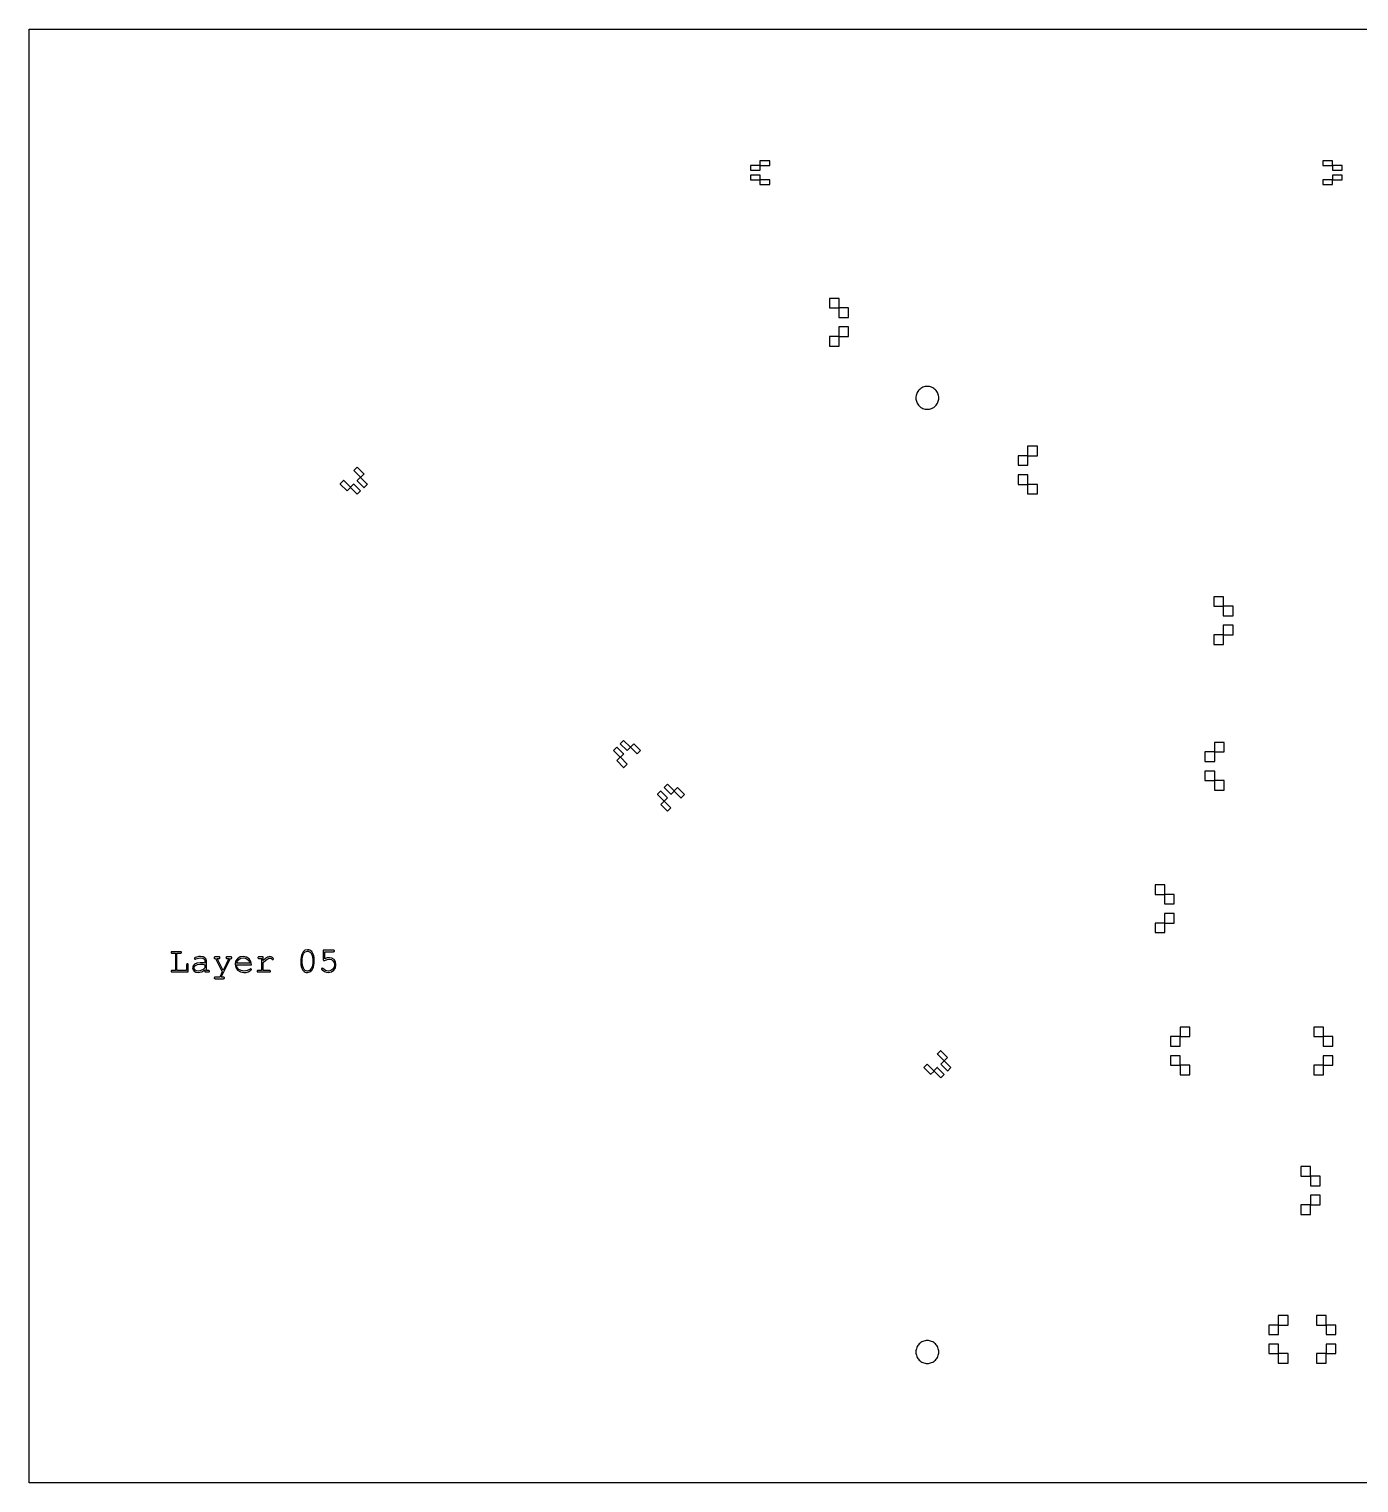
# Model space of a CAD drawing. Header units: millimetres. Extents: x -263 to 290, y -61 to 244.
# Drawn here: x -263.1 to 15.7, y -61 to 243.7 of the extents above; entities that cross this region are included whole.
import ezdxf

# ---------------------------------------------------------------- set-up
doc = ezdxf.new("R2010")
doc.units = ezdxf.units.MM
doc.layers.add('004_rigid', color=7, linetype='Continuous')

msp = doc.modelspace()

# ---------------------------------------------------------------- linework, layer by layer
at = {"layer": '004_rigid'}
for points in [[(-263.13, -61.05), (-263.13, 243.7), (289.77, 243.7), (289.77, -61.05)], [(-109.9, 215.11), (-111.88, 215.11), (-111.89, 215.11), (-111.89, 215.11), (-111.9, 215.11), (-111.9, 215.1), (-111.9, 214.11), (-111.9, 214.11), (-111.9, 214.11), (-111.9, 214.11), (-111.9, 214.11), (-111.9, 214.11), (-111.89, 214.11), (-111.89, 214.11), (-111.89, 214.11), (-111.89, 214.11), (-111.89, 214.11), (-111.89, 214.11), (-111.89, 214.11), (-111.89, 214.11), (-111.88, 214.11), (-111.88, 214.11), (-111.88, 214.11), (-109.86, 214.11), (-109.86, 215.1), (-107.88, 215.1), (-107.87, 215.1), (-107.86, 215.1), (-107.86, 215.1), (-107.86, 215.1), (-107.86, 216.1), (-107.86, 216.11), (-107.86, 216.11), (-107.87, 216.11), (-107.88, 216.11), (-109.88, 216.11), (-109.89, 216.11), (-109.89, 216.11), (-109.9, 216.11), (-109.9, 216.1)], [(12.14, 214.11), (12.14, 215.1), (12.14, 215.11), (12.14, 215.11), (12.13, 215.11), (12.12, 215.11), (10.14, 215.11), (10.14, 216.1), (10.14, 216.11), (10.14, 216.11), (10.13, 216.11), (10.12, 216.11), (8.12, 216.11), (8.11, 216.11), (8.11, 216.11), (8.1, 216.11), (8.1, 216.1), (8.1, 215.1), (8.1, 215.1), (8.11, 215.1), (8.11, 215.1), (8.12, 215.1), (10.1, 215.1), (10.1, 214.11), (12.12, 214.11), (12.12, 214.11), (12.13, 214.11), (12.13, 214.11), (12.13, 214.11), (12.13, 214.11), (12.14, 214.11), (12.14, 214.11), (12.14, 214.11), (12.14, 214.11), (12.14, 214.11), (12.14, 214.11), (12.14, 214.11), (12.14, 214.11), (12.14, 214.11)], [(-111.9, 213.1), (-111.9, 212.1), (-111.9, 212.1), (-111.89, 212.1), (-111.89, 212.1), (-111.88, 212.1), (-109.9, 212.1), (-109.9, 211.1), (-109.9, 211.1), (-109.89, 211.1), (-109.89, 211.1), (-109.88, 211.1), (-107.88, 211.1), (-107.87, 211.1), (-107.86, 211.1), (-107.86, 211.1), (-107.86, 211.1), (-107.86, 212.1), (-107.86, 212.11), (-107.86, 212.11), (-107.87, 212.11), (-107.88, 212.11), (-109.86, 212.11), (-109.86, 213.1), (-111.88, 213.1), (-111.88, 213.1), (-111.89, 213.1), (-111.89, 213.1), (-111.89, 213.1), (-111.89, 213.1), (-111.89, 213.1), (-111.89, 213.1), (-111.89, 213.1), (-111.89, 213.1), (-111.9, 213.1), (-111.9, 213.1), (-111.9, 213.1), (-111.9, 213.1), (-111.9, 213.1)], [(10.14, 212.1), (12.12, 212.1), (12.13, 212.1), (12.14, 212.1), (12.14, 212.1), (12.14, 212.1), (12.14, 213.1), (12.14, 213.1), (12.14, 213.1), (12.14, 213.1), (12.14, 213.1), (12.14, 213.1), (12.14, 213.1), (12.14, 213.1), (12.14, 213.1), (12.14, 213.1), (12.13, 213.1), (12.13, 213.1), (12.13, 213.1), (12.13, 213.1), (12.12, 213.1), (12.12, 213.1), (12.12, 213.1), (10.1, 213.1), (10.1, 212.11), (8.12, 212.11), (8.11, 212.11), (8.11, 212.11), (8.1, 212.11), (8.1, 212.1), (8.1, 211.1), (8.1, 211.1), (8.11, 211.1), (8.11, 211.1), (8.12, 211.1), (10.12, 211.1), (10.13, 211.1), (10.14, 211.1), (10.14, 211.1), (10.14, 211.1)], [(-91.31, 183.26), (-91.31, 185.26), (-91.31, 185.26), (-91.31, 185.26), (-91.32, 185.26), (-91.33, 185.26), (-93.31, 185.26), (-93.31, 187.26), (-93.31, 187.26), (-93.31, 187.26), (-93.32, 187.26), (-93.33, 187.26), (-95.33, 187.26), (-95.34, 187.26), (-95.34, 187.26), (-95.35, 187.26), (-95.35, 187.26), (-95.35, 185.26), (-95.35, 185.26), (-95.34, 185.26), (-95.34, 185.26), (-95.33, 185.26), (-93.35, 185.26), (-93.35, 183.26), (-91.33, 183.26), (-91.33, 183.26), (-91.33, 183.26), (-91.32, 183.26), (-91.32, 183.26), (-91.32, 183.26), (-91.32, 183.26), (-91.31, 183.26), (-91.31, 183.26), (-91.31, 183.26), (-91.31, 183.26), (-91.31, 183.26), (-91.31, 183.26), (-91.31, 183.26), (-91.31, 183.26)], [(-93.31, 179.26), (-91.33, 179.26), (-91.32, 179.26), (-91.31, 179.26), (-91.31, 179.26), (-91.31, 179.26), (-91.31, 181.26), (-91.31, 181.26), (-91.31, 181.26), (-91.31, 181.26), (-91.31, 181.26), (-91.31, 181.26), (-91.31, 181.26), (-91.31, 181.26), (-91.31, 181.26), (-91.31, 181.26), (-91.32, 181.26), (-91.32, 181.26), (-91.32, 181.26), (-91.32, 181.26), (-91.33, 181.26), (-91.33, 181.26), (-91.33, 181.26), (-93.35, 181.26), (-93.35, 179.26), (-95.33, 179.26), (-95.34, 179.26), (-95.34, 179.26), (-95.35, 179.26), (-95.35, 179.26), (-95.35, 177.26), (-95.35, 177.26), (-95.34, 177.26), (-95.34, 177.26), (-95.33, 177.26), (-93.33, 177.26), (-93.32, 177.26), (-93.31, 177.26), (-93.31, 177.26), (-93.31, 177.26)], [(-72.43, 166.4), (-72.44, 166.63), (-72.47, 166.87), (-72.53, 167.09), (-72.61, 167.32), (-72.71, 167.53), (-72.83, 167.73), (-72.97, 167.92), (-73.13, 168.09), (-73.3, 168.25), (-73.49, 168.39), (-73.69, 168.51), (-73.91, 168.61), (-74.13, 168.69), (-74.36, 168.75), (-74.59, 168.79), (-74.83, 168.8), (-75.06, 168.79), (-75.29, 168.75), (-75.52, 168.69), (-75.74, 168.61), (-75.96, 168.51), (-76.16, 168.39), (-76.35, 168.25), (-76.52, 168.09), (-76.68, 167.92), (-76.82, 167.73), (-76.94, 167.53), (-77.04, 167.32), (-77.12, 167.09), (-77.18, 166.87), (-77.21, 166.63), (-77.23, 166.4), (-77.21, 166.16), (-77.18, 165.93), (-77.12, 165.7), (-77.04, 165.48), (-76.94, 165.27), (-76.82, 165.06), (-76.68, 164.87), (-76.52, 164.7), (-76.35, 164.54), (-76.16, 164.4), (-75.96, 164.28), (-75.74, 164.18), (-75.52, 164.1), (-75.29, 164.04), (-75.06, 164.01), (-74.83, 164), (-74.59, 164.01), (-74.36, 164.04), (-74.13, 164.1), (-73.91, 164.18), (-73.69, 164.28), (-73.49, 164.4), (-73.3, 164.54), (-73.13, 164.7), (-72.97, 164.87), (-72.83, 165.06), (-72.71, 165.27), (-72.61, 165.48), (-72.53, 165.7), (-72.47, 165.93), (-72.44, 166.16)], [(-53.79, 154.27), (-55.77, 154.27), (-55.78, 154.27), (-55.79, 154.27), (-55.79, 154.27), (-55.79, 154.27), (-55.79, 152.27), (-55.79, 152.27), (-55.79, 152.27), (-55.79, 152.27), (-55.79, 152.27), (-55.79, 152.27), (-55.79, 152.27), (-55.79, 152.27), (-55.79, 152.27), (-55.79, 152.27), (-55.78, 152.27), (-55.78, 152.27), (-55.78, 152.27), (-55.78, 152.27), (-55.77, 152.27), (-55.77, 152.27), (-55.77, 152.27), (-53.75, 152.27), (-53.75, 154.26), (-51.77, 154.26), (-51.76, 154.26), (-51.76, 154.26), (-51.75, 154.26), (-51.75, 154.27), (-51.75, 156.27), (-51.75, 156.27), (-51.76, 156.27), (-51.76, 156.27), (-51.77, 156.27), (-53.77, 156.27), (-53.78, 156.27), (-53.79, 156.27), (-53.79, 156.27), (-53.79, 156.27)], [(-192.91, 147.62), (-192.21, 148.33), (-192.21, 148.33), (-192.21, 148.33), (-192.21, 148.33), (-192.22, 148.34), (-193.62, 149.74), (-192.91, 150.45), (-192.91, 150.45), (-192.92, 150.45), (-192.92, 150.46), (-192.93, 150.46), (-194.34, 151.88), (-194.35, 151.88), (-194.35, 151.89), (-194.35, 151.89), (-194.35, 151.89), (-195.06, 151.18), (-195.06, 151.18), (-195.06, 151.18), (-195.05, 151.17), (-195.05, 151.17), (-193.65, 149.77), (-194.35, 149.06), (-194.35, 149.06), (-194.33, 149.03), (-192.92, 147.63), (-192.92, 147.63), (-192.92, 147.63), (-192.92, 147.63), (-192.92, 147.63), (-192.92, 147.63), (-192.92, 147.62), (-192.92, 147.62), (-192.92, 147.62), (-192.92, 147.62), (-192.91, 147.62), (-192.91, 147.62), (-192.91, 147.62), (-192.91, 147.62), (-192.91, 147.62)], [(-55.79, 150.26), (-55.79, 148.27), (-55.79, 148.26), (-55.79, 148.26), (-55.78, 148.26), (-55.77, 148.26), (-53.79, 148.26), (-53.79, 146.27), (-53.79, 146.26), (-53.79, 146.26), (-53.78, 146.26), (-53.77, 146.26), (-51.77, 146.26), (-51.76, 146.26), (-51.76, 146.26), (-51.75, 146.26), (-51.75, 146.27), (-51.75, 148.27), (-51.75, 148.27), (-51.76, 148.27), (-51.76, 148.27), (-51.77, 148.27), (-53.75, 148.27), (-53.75, 150.26), (-55.77, 150.26), (-55.77, 150.26), (-55.77, 150.26), (-55.78, 150.26), (-55.78, 150.26), (-55.78, 150.26), (-55.78, 150.26), (-55.79, 150.26), (-55.79, 150.26), (-55.79, 150.26), (-55.79, 150.26), (-55.79, 150.26), (-55.79, 150.26), (-55.79, 150.26), (-55.79, 150.26)], [(-195.74, 147.62), (-194.34, 146.22), (-194.34, 146.21), (-194.33, 146.21), (-194.33, 146.21), (-194.33, 146.2), (-193.62, 146.91), (-193.62, 146.91), (-193.62, 146.91), (-193.62, 146.91), (-193.62, 146.91), (-193.62, 146.91), (-193.62, 146.91), (-193.62, 146.91), (-193.62, 146.91), (-193.62, 146.91), (-193.63, 146.92), (-193.63, 146.92), (-193.63, 146.92), (-193.63, 146.92), (-193.63, 146.92), (-195.03, 148.32), (-195.06, 148.35), (-195.77, 147.65), (-197.17, 149.05), (-197.17, 149.05), (-197.18, 149.06), (-197.18, 149.06), (-197.18, 149.06), (-197.89, 148.35), (-197.89, 148.35), (-197.89, 148.35), (-197.88, 148.34), (-197.88, 148.34), (-196.46, 146.92), (-196.46, 146.92), (-196.45, 146.91), (-196.45, 146.91), (-196.45, 146.91)], [(-10.73, 120.72), (-10.73, 122.72), (-10.73, 122.72), (-10.73, 122.72), (-10.74, 122.72), (-10.75, 122.72), (-12.73, 122.72), (-12.73, 124.72), (-12.73, 124.72), (-12.73, 124.72), (-12.74, 124.72), (-12.75, 124.72), (-14.75, 124.72), (-14.75, 124.72), (-14.76, 124.72), (-14.76, 124.72), (-14.77, 124.72), (-14.77, 122.72), (-14.76, 122.72), (-14.76, 122.72), (-14.75, 122.72), (-14.75, 122.72), (-12.77, 122.72), (-12.77, 120.72), (-10.75, 120.72), (-10.75, 120.72), (-10.75, 120.72), (-10.74, 120.72), (-10.74, 120.72), (-10.74, 120.72), (-10.74, 120.72), (-10.73, 120.72), (-10.73, 120.72), (-10.73, 120.72), (-10.73, 120.72), (-10.73, 120.72), (-10.73, 120.72), (-10.73, 120.72), (-10.73, 120.72), (-10.73, 120.72)], [(-12.73, 116.72), (-10.75, 116.72), (-10.74, 116.72), (-10.73, 116.72), (-10.73, 116.72), (-10.73, 116.72), (-10.73, 118.72), (-10.73, 118.72), (-10.73, 118.72), (-10.73, 118.72), (-10.73, 118.72), (-10.73, 118.72), (-10.73, 118.72), (-10.73, 118.72), (-10.73, 118.72), (-10.73, 118.72), (-10.74, 118.72), (-10.74, 118.72), (-10.74, 118.72), (-10.74, 118.72), (-10.75, 118.72), (-10.75, 118.72), (-10.75, 118.72), (-12.77, 118.72), (-12.77, 116.72), (-14.75, 116.72), (-14.75, 116.72), (-14.76, 116.72), (-14.76, 116.72), (-14.77, 116.72), (-14.77, 114.72), (-14.76, 114.72), (-14.76, 114.72), (-14.75, 114.72), (-14.75, 114.72), (-12.75, 114.72), (-12.74, 114.72), (-12.73, 114.72), (-12.73, 114.72), (-12.73, 114.72)], [(-137.08, 93.2), (-138.48, 94.6), (-138.48, 94.61), (-138.49, 94.61), (-138.49, 94.61), (-138.49, 94.61), (-139.2, 93.91), (-139.2, 93.91), (-139.2, 93.91), (-139.2, 93.91), (-139.2, 93.91), (-139.2, 93.91), (-139.2, 93.9), (-139.2, 93.9), (-139.2, 93.9), (-139.2, 93.9), (-139.19, 93.9), (-139.19, 93.9), (-139.19, 93.9), (-139.18, 93.89), (-139.18, 93.89), (-139.18, 93.89), (-139.18, 93.89), (-137.78, 92.49), (-137.76, 92.47), (-137.05, 93.17), (-135.65, 91.77), (-135.65, 91.77), (-135.64, 91.76), (-135.64, 91.76), (-135.64, 91.76), (-134.93, 92.46), (-134.93, 92.47), (-134.93, 92.47), (-134.94, 92.47), (-134.94, 92.48), (-136.36, 93.89), (-136.36, 93.9), (-136.37, 93.9), (-136.37, 93.91), (-136.37, 93.91)], [(-139.91, 93.2), (-140.61, 92.49), (-140.61, 92.49), (-140.61, 92.49), (-140.61, 92.48), (-140.6, 92.48), (-139.2, 91.08), (-139.91, 90.37), (-139.91, 90.37), (-139.9, 90.37), (-139.9, 90.36), (-139.89, 90.36), (-138.48, 88.94), (-138.47, 88.94), (-138.47, 88.93), (-138.47, 88.93), (-138.46, 88.93), (-137.76, 89.64), (-137.76, 89.64), (-137.76, 89.64), (-137.77, 89.65), (-137.77, 89.65), (-139.17, 91.05), (-138.47, 91.76), (-138.47, 91.76), (-138.48, 91.77), (-139.89, 93.18), (-139.89, 93.18), (-139.89, 93.18), (-139.9, 93.19), (-139.9, 93.19), (-139.9, 93.19), (-139.9, 93.19), (-139.9, 93.19), (-139.9, 93.19), (-139.9, 93.19), (-139.91, 93.2), (-139.91, 93.2), (-139.91, 93.2), (-139.91, 93.2), (-139.91, 93.2)], [(-14.62, 92.18), (-16.6, 92.18), (-16.6, 92.18), (-16.61, 92.18), (-16.62, 92.18), (-16.62, 92.18), (-16.62, 90.18), (-16.62, 90.18), (-16.62, 90.18), (-16.62, 90.18), (-16.62, 90.18), (-16.62, 90.18), (-16.61, 90.19), (-16.61, 90.19), (-16.61, 90.19), (-16.61, 90.19), (-16.6, 90.19), (-16.6, 90.19), (-16.6, 90.19), (-16.6, 90.19), (-16.6, 90.19), (-16.6, 90.19), (-16.6, 90.19), (-14.58, 90.19), (-14.58, 92.18), (-12.6, 92.18), (-12.59, 92.18), (-12.58, 92.18), (-12.58, 92.18), (-12.58, 92.18), (-12.58, 94.18), (-12.58, 94.18), (-12.58, 94.18), (-12.59, 94.18), (-12.6, 94.18), (-14.6, 94.18), (-14.6, 94.18), (-14.61, 94.18), (-14.62, 94.18), (-14.62, 94.18)], [(-127.89, 84.01), (-129.29, 85.41), (-129.29, 85.41), (-129.3, 85.42), (-129.3, 85.42), (-129.3, 85.42), (-130.01, 84.71), (-130.01, 84.71), (-130.01, 84.71), (-130.01, 84.71), (-130.01, 84.71), (-130.01, 84.71), (-130, 84.71), (-130, 84.71), (-130, 84.71), (-130, 84.71), (-130, 84.71), (-130, 84.71), (-130, 84.71), (-129.99, 84.7), (-129.99, 84.7), (-129.99, 84.7), (-128.59, 83.3), (-128.58, 83.29), (-128.56, 83.27), (-128.56, 83.27), (-127.86, 83.98), (-126.46, 82.58), (-126.45, 82.57), (-126.45, 82.57), (-126.45, 82.57), (-126.44, 82.56), (-125.74, 83.27), (-125.74, 83.27), (-125.74, 83.28), (-125.75, 83.28), (-125.75, 83.29), (-127.16, 84.7), (-127.17, 84.71), (-127.17, 84.71), (-127.18, 84.71), (-127.18, 84.71)], [(-16.62, 88.18), (-16.62, 86.18), (-16.62, 86.18), (-16.61, 86.18), (-16.6, 86.18), (-16.6, 86.18), (-14.62, 86.18), (-14.62, 84.18), (-14.62, 84.18), (-14.61, 84.18), (-14.6, 84.18), (-14.6, 84.18), (-12.6, 84.18), (-12.59, 84.18), (-12.58, 84.18), (-12.58, 84.18), (-12.58, 84.18), (-12.58, 86.18), (-12.58, 86.18), (-12.58, 86.18), (-12.59, 86.18), (-12.6, 86.18), (-14.58, 86.18), (-14.58, 88.18), (-16.6, 88.18), (-16.6, 88.18), (-16.6, 88.18), (-16.6, 88.18), (-16.6, 88.18), (-16.6, 88.18), (-16.6, 88.18), (-16.61, 88.18), (-16.61, 88.18), (-16.61, 88.18), (-16.61, 88.18), (-16.62, 88.18), (-16.62, 88.18), (-16.62, 88.18), (-16.62, 88.18), (-16.62, 88.18)], [(-130.72, 84.01), (-131.42, 83.3), (-131.42, 83.3), (-131.42, 83.3), (-131.41, 83.29), (-131.41, 83.29), (-130.01, 81.89), (-130.72, 81.18), (-130.71, 81.18), (-130.71, 81.17), (-130.71, 81.17), (-130.7, 81.16), (-129.29, 79.75), (-129.28, 79.74), (-129.28, 79.74), (-129.27, 79.74), (-129.27, 79.74), (-128.57, 80.44), (-128.57, 80.44), (-128.57, 80.45), (-128.57, 80.45), (-128.58, 80.46), (-129.98, 81.86), (-129.27, 82.56), (-129.29, 82.58), (-129.3, 82.59), (-130.7, 83.99), (-130.7, 83.99), (-130.71, 84), (-130.71, 84), (-130.71, 84), (-130.71, 84), (-130.71, 84), (-130.71, 84), (-130.71, 84), (-130.72, 84.01), (-130.72, 84.01), (-130.72, 84.01), (-130.72, 84.01), (-130.72, 84.01)], [(-23.04, 60.31), (-23.04, 62.31), (-23.04, 62.31), (-23.05, 62.31), (-23.05, 62.32), (-23.06, 62.32), (-25.04, 62.32), (-25.04, 64.31), (-25.04, 64.31), (-25.05, 64.31), (-25.05, 64.32), (-25.06, 64.32), (-27.06, 64.32), (-27.07, 64.32), (-27.07, 64.31), (-27.08, 64.31), (-27.08, 64.31), (-27.08, 62.31), (-27.08, 62.31), (-27.07, 62.31), (-27.07, 62.31), (-27.06, 62.31), (-25.08, 62.31), (-25.08, 60.32), (-23.06, 60.32), (-23.06, 60.32), (-23.06, 60.32), (-23.05, 60.32), (-23.05, 60.32), (-23.05, 60.32), (-23.05, 60.32), (-23.05, 60.32), (-23.05, 60.32), (-23.05, 60.32), (-23.05, 60.32), (-23.04, 60.31), (-23.04, 60.31), (-23.04, 60.31), (-23.04, 60.31), (-23.04, 60.31)], [(-25.04, 56.31), (-23.06, 56.31), (-23.05, 56.31), (-23.05, 56.31), (-23.04, 56.31), (-23.04, 56.31), (-23.04, 58.31), (-23.04, 58.31), (-23.04, 58.31), (-23.04, 58.31), (-23.04, 58.31), (-23.04, 58.31), (-23.05, 58.31), (-23.05, 58.31), (-23.05, 58.31), (-23.05, 58.31), (-23.05, 58.31), (-23.05, 58.31), (-23.05, 58.31), (-23.05, 58.31), (-23.06, 58.31), (-23.06, 58.31), (-23.06, 58.31), (-25.08, 58.31), (-25.08, 56.32), (-27.06, 56.32), (-27.07, 56.32), (-27.07, 56.31), (-27.08, 56.31), (-27.08, 56.31), (-27.08, 54.31), (-27.08, 54.31), (-27.07, 54.31), (-27.07, 54.31), (-27.06, 54.31), (-25.06, 54.31), (-25.05, 54.31), (-25.05, 54.31), (-25.04, 54.31), (-25.04, 54.31)], [(-232.13, 46.36), (-232.13, 50.01), (-231.4, 50.01), (-231.3, 50.02), (-231.24, 50.05), (-231.21, 50.1), (-231.19, 50.16), (-231.21, 50.22), (-231.24, 50.27), (-231.3, 50.3), (-231.4, 50.31), (-233.16, 50.31), (-233.26, 50.3), (-233.32, 50.27), (-233.35, 50.22), (-233.37, 50.16), (-233.35, 50.1), (-233.32, 50.05), (-233.26, 50.02), (-233.16, 50.01), (-232.43, 50.01), (-232.43, 46.36), (-233.16, 46.36), (-233.26, 46.35), (-233.32, 46.32), (-233.35, 46.27), (-233.37, 46.21), (-233.35, 46.15), (-233.32, 46.1), (-233.26, 46.07), (-233.16, 46.06), (-229.79, 46.06), (-229.79, 47.58), (-229.8, 47.67), (-229.83, 47.73), (-229.88, 47.77), (-229.94, 47.78), (-230, 47.77), (-230.05, 47.73), (-230.08, 47.67), (-230.1, 47.58), (-230.1, 46.36)], [(-226.25, 46.06), (-225.53, 46.06), (-225.43, 46.07), (-225.37, 46.1), (-225.33, 46.15), (-225.32, 46.21), (-225.33, 46.27), (-225.37, 46.32), (-225.43, 46.35), (-225.53, 46.36), (-225.94, 46.36), (-225.94, 48.38), (-226.02, 48.73), (-226.26, 49.03), (-226.65, 49.24), (-227.16, 49.32), (-227.52, 49.28), (-228.02, 49.16), (-228.3, 49.08), (-228.43, 49.01), (-228.46, 48.97), (-228.47, 48.91), (-228.46, 48.85), (-228.43, 48.81), (-228.38, 48.77), (-228.33, 48.76), (-228.27, 48.77), (-228.18, 48.8), (-227.61, 48.95), (-227.18, 49.01), (-226.77, 48.96), (-226.48, 48.82), (-226.3, 48.62), (-226.25, 48.38), (-226.25, 47.89), (-226.52, 47.94), (-226.78, 47.97), (-227.02, 48), (-227.24, 48), (-227.93, 47.92), (-228.43, 47.67), (-228.73, 47.31), (-228.84, 46.9), (-228.76, 46.52), (-228.53, 46.21), (-228.16, 46.01), (-227.67, 45.94), (-226.93, 46.08), (-226.25, 46.5)], [(-222.63, 46.06), (-223.17, 44.96), (-224.13, 44.96), (-224.22, 44.95), (-224.29, 44.92), (-224.32, 44.87), (-224.33, 44.8), (-224.32, 44.74), (-224.29, 44.69), (-224.22, 44.66), (-224.13, 44.65), (-222.37, 44.65), (-222.27, 44.66), (-222.21, 44.7), (-222.18, 44.74), (-222.16, 44.8), (-222.18, 44.87), (-222.21, 44.92), (-222.27, 44.95), (-222.37, 44.96), (-222.84, 44.96), (-220.91, 48.9), (-220.77, 48.9), (-220.71, 48.91), (-220.67, 48.93), (-220.64, 48.96), (-220.62, 49), (-220.61, 49.05), (-220.62, 49.11), (-220.66, 49.16), (-220.72, 49.2), (-220.82, 49.21), (-221.65, 49.21), (-221.75, 49.2), (-221.81, 49.16), (-221.84, 49.11), (-221.86, 49.05), (-221.84, 48.99), (-221.81, 48.94), (-221.75, 48.91), (-221.65, 48.9), (-221.24, 48.9), (-222.47, 46.39), (-223.72, 48.9), (-223.31, 48.9), (-223.21, 48.91), (-223.15, 48.94), (-223.11, 48.99), (-223.1, 49.05), (-223.11, 49.11), (-223.15, 49.16), (-223.21, 49.2), (-223.31, 49.21), (-224.14, 49.21), (-224.21, 49.2), (-224.26, 49.19), (-224.3, 49.17), (-224.32, 49.14), (-224.34, 49.09), (-224.35, 49.05), (-224.34, 48.99), (-224.3, 48.94), (-224.24, 48.91), (-224.14, 48.9), (-224.05, 48.9)], [(-216.53, 47.56), (-216.64, 48.26), (-217.01, 48.83), (-217.56, 49.19), (-218.24, 49.32), (-218.91, 49.2), (-219.46, 48.84), (-219.83, 48.31), (-219.95, 47.7), (-219.82, 47.02), (-219.43, 46.45), (-218.84, 46.06), (-218.12, 45.94), (-217.65, 45.98), (-217.2, 46.09), (-216.82, 46.26), (-216.58, 46.43), (-216.54, 46.49), (-216.52, 46.55), (-216.53, 46.61), (-216.57, 46.66), (-216.61, 46.7), (-216.67, 46.71), (-216.72, 46.69), (-216.79, 46.65), (-217.06, 46.48), (-217.4, 46.35), (-217.77, 46.27), (-218.12, 46.24), (-218.68, 46.33), (-219.15, 46.6), (-219.48, 47.02), (-219.64, 47.56)], [(-216.84, 47.87), (-219.64, 47.87), (-219.47, 48.33), (-219.16, 48.69), (-218.74, 48.93), (-218.24, 49.01), (-217.74, 48.93), (-217.32, 48.69), (-217, 48.33)], [(-214.08, 49.21), (-214.95, 49.21), (-215.04, 49.2), (-215.1, 49.16), (-215.14, 49.11), (-215.15, 49.05), (-215.14, 48.99), (-215.1, 48.94), (-215.04, 48.91), (-214.95, 48.9), (-214.38, 48.9), (-214.38, 46.35), (-215.12, 46.35), (-215.22, 46.34), (-215.28, 46.31), (-215.31, 46.26), (-215.32, 46.2), (-215.31, 46.15), (-215.28, 46.1), (-215.21, 46.07), (-215.12, 46.06), (-212.72, 46.06), (-212.63, 46.07), (-212.56, 46.1), (-212.53, 46.15), (-212.52, 46.21), (-212.53, 46.27), (-212.56, 46.32), (-212.63, 46.35), (-212.72, 46.36), (-214.08, 46.36), (-214.08, 48.03), (-213.49, 48.54), (-213.1, 48.82), (-212.84, 48.94), (-212.62, 48.98), (-212.53, 48.96), (-212.43, 48.93), (-212.33, 48.86), (-212.21, 48.75), (-212.15, 48.7), (-212.12, 48.67), (-212.09, 48.66), (-212.05, 48.66), (-211.99, 48.67), (-211.94, 48.71), (-211.91, 48.76), (-211.89, 48.82), (-211.95, 48.94), (-212.13, 49.1), (-212.37, 49.24), (-212.64, 49.28), (-212.9, 49.24), (-213.18, 49.13), (-213.56, 48.88), (-214.08, 48.43)], [(-203.37, 47.96), (-203.37, 48.71), (-203.39, 49.11), (-203.45, 49.45), (-203.52, 49.68), (-203.63, 49.93), (-203.75, 50.16), (-203.86, 50.32), (-204.05, 50.49), (-204.27, 50.62), (-204.51, 50.7), (-204.77, 50.73), (-205.29, 50.62), (-205.7, 50.28), (-206.05, 49.6), (-206.17, 48.71), (-206.17, 47.96), (-206.15, 47.57), (-206.09, 47.23), (-206.02, 46.99), (-205.91, 46.74), (-205.79, 46.51), (-205.68, 46.35), (-205.49, 46.18), (-205.27, 46.05), (-205.02, 45.97), (-204.76, 45.95), (-204.25, 46.06), (-203.84, 46.4), (-203.48, 47.08)], [(-203.67, 48.67), (-203.67, 48), (-203.74, 47.35), (-203.96, 46.78), (-204.31, 46.38), (-204.76, 46.25), (-205.01, 46.28), (-205.23, 46.38), (-205.36, 46.48), (-205.47, 46.6), (-205.61, 46.86), (-205.74, 47.19), (-205.84, 47.58), (-205.87, 48), (-205.87, 48.67), (-205.79, 49.33), (-205.57, 49.9), (-205.23, 50.29), (-204.77, 50.42), (-204.53, 50.39), (-204.31, 50.29), (-204.17, 50.19), (-204.07, 50.08), (-203.92, 49.82), (-203.79, 49.48), (-203.7, 49.09)], [(-201.14, 50.31), (-199.31, 50.31), (-199.22, 50.32), (-199.16, 50.36), (-199.12, 50.4), (-199.11, 50.46), (-199.12, 50.53), (-199.16, 50.58), (-199.22, 50.61), (-199.31, 50.62), (-201.45, 50.62), (-201.45, 48.59), (-201.44, 48.52), (-201.41, 48.47), (-201.36, 48.44), (-201.3, 48.43), (-201.24, 48.44), (-201.14, 48.49), (-200.66, 48.67), (-200.18, 48.74), (-199.76, 48.66), (-199.42, 48.42), (-199.19, 48.06), (-199.11, 47.59), (-199.2, 47.04), (-199.46, 46.62), (-199.86, 46.34), (-200.35, 46.25), (-200.97, 46.38), (-201.54, 46.77), (-201.61, 46.81), (-201.67, 46.83), (-201.73, 46.82), (-201.78, 46.79), (-201.81, 46.73), (-201.82, 46.67), (-201.79, 46.58), (-201.68, 46.47), (-201.44, 46.29), (-201.17, 46.14), (-200.76, 45.99), (-200.33, 45.95), (-199.73, 46.06), (-199.24, 46.4), (-198.91, 46.92), (-198.8, 47.58), (-198.9, 48.17), (-199.19, 48.64), (-199.63, 48.94), (-200.15, 49.04), (-200.38, 49.03), (-200.62, 48.99), (-200.88, 48.92), (-201.14, 48.82)], [(-226.25, 47.58), (-226.25, 46.9), (-226.6, 46.6), (-226.95, 46.4), (-227.3, 46.28), (-227.68, 46.24), (-228.05, 46.29), (-228.31, 46.43), (-228.48, 46.64), (-228.53, 46.9), (-228.46, 47.17), (-228.25, 47.41), (-227.8, 47.62), (-227.21, 47.7), (-226.95, 47.69), (-226.7, 47.67), (-226.47, 47.63)], [(-21.82, 32.51), (-23.8, 32.51), (-23.81, 32.51), (-23.81, 32.51), (-23.82, 32.5), (-23.82, 32.5), (-23.82, 30.5), (-23.82, 30.51), (-23.82, 30.51), (-23.82, 30.51), (-23.82, 30.51), (-23.82, 30.51), (-23.81, 30.51), (-23.81, 30.51), (-23.81, 30.51), (-23.81, 30.51), (-23.81, 30.51), (-23.81, 30.51), (-23.81, 30.51), (-23.81, 30.51), (-23.8, 30.51), (-23.8, 30.51), (-23.8, 30.51), (-21.78, 30.51), (-21.78, 32.5), (-19.8, 32.5), (-19.79, 32.5), (-19.78, 32.5), (-19.78, 32.5), (-19.78, 32.5), (-19.78, 34.5), (-19.78, 34.5), (-19.78, 34.51), (-19.79, 34.51), (-19.8, 34.51), (-21.8, 34.51), (-21.81, 34.51), (-21.81, 34.51), (-21.82, 34.5), (-21.82, 34.5)], [(10.22, 30.5), (10.22, 32.5), (10.22, 32.5), (10.22, 32.51), (10.21, 32.51), (10.2, 32.51), (8.22, 32.51), (8.22, 34.5), (8.22, 34.5), (8.22, 34.51), (8.21, 34.51), (8.2, 34.51), (6.2, 34.51), (6.19, 34.51), (6.19, 34.51), (6.18, 34.5), (6.18, 34.5), (6.18, 32.5), (6.18, 32.5), (6.19, 32.5), (6.19, 32.5), (6.2, 32.5), (8.18, 32.5), (8.18, 30.51), (10.2, 30.51), (10.2, 30.51), (10.2, 30.51), (10.21, 30.51), (10.21, 30.51), (10.21, 30.51), (10.21, 30.51), (10.22, 30.51), (10.22, 30.51), (10.22, 30.51), (10.22, 30.51), (10.22, 30.51), (10.22, 30.51), (10.22, 30.51), (10.22, 30.51), (10.22, 30.51)], [(-70.58, 25.29), (-69.88, 26), (-69.88, 26), (-69.88, 26), (-69.88, 26.01), (-69.89, 26.01), (-71.29, 27.41), (-70.58, 28.12), (-70.58, 28.12), (-70.59, 28.12), (-70.59, 28.13), (-70.6, 28.13), (-72.01, 29.55), (-72.02, 29.55), (-72.02, 29.56), (-72.02, 29.56), (-72.03, 29.56), (-72.73, 28.85), (-72.73, 28.85), (-72.73, 28.85), (-72.72, 28.84), (-72.72, 28.84), (-71.32, 27.44), (-72.02, 26.73), (-72.02, 26.73), (-72.01, 26.72), (-72, 26.7), (-70.6, 25.3), (-70.6, 25.3), (-70.59, 25.3), (-70.59, 25.3), (-70.59, 25.3), (-70.59, 25.3), (-70.59, 25.29), (-70.59, 25.29), (-70.59, 25.29), (-70.59, 25.29), (-70.58, 25.29), (-70.58, 25.29), (-70.58, 25.29), (-70.58, 25.29), (-70.58, 25.29)], [(-23.82, 28.5), (-23.82, 26.5), (-23.82, 26.5), (-23.81, 26.5), (-23.81, 26.5), (-23.8, 26.5), (-21.82, 26.5), (-21.82, 24.5), (-21.82, 24.5), (-21.81, 24.5), (-21.81, 24.5), (-21.8, 24.5), (-19.8, 24.5), (-19.79, 24.5), (-19.78, 24.5), (-19.78, 24.5), (-19.78, 24.5), (-19.78, 26.5), (-19.78, 26.5), (-19.78, 26.51), (-19.79, 26.51), (-19.8, 26.51), (-21.78, 26.51), (-21.78, 28.5), (-23.8, 28.5), (-23.8, 28.5), (-23.8, 28.5), (-23.81, 28.5), (-23.81, 28.5), (-23.81, 28.5), (-23.81, 28.5), (-23.81, 28.5), (-23.81, 28.5), (-23.81, 28.5), (-23.81, 28.5), (-23.82, 28.5), (-23.82, 28.5), (-23.82, 28.5), (-23.82, 28.5), (-23.82, 28.5)], [(8.22, 26.5), (10.2, 26.5), (10.21, 26.5), (10.22, 26.5), (10.22, 26.5), (10.22, 26.5), (10.22, 28.5), (10.22, 28.5), (10.22, 28.5), (10.22, 28.5), (10.22, 28.5), (10.22, 28.5), (10.22, 28.5), (10.22, 28.5), (10.22, 28.5), (10.22, 28.5), (10.21, 28.5), (10.21, 28.5), (10.21, 28.5), (10.21, 28.5), (10.2, 28.5), (10.2, 28.5), (10.2, 28.5), (8.18, 28.5), (8.18, 26.51), (6.2, 26.51), (6.19, 26.51), (6.19, 26.51), (6.18, 26.5), (6.18, 26.5), (6.18, 24.5), (6.18, 24.5), (6.19, 24.5), (6.19, 24.5), (6.2, 24.5), (8.2, 24.5), (8.21, 24.5), (8.22, 24.5), (8.22, 24.5), (8.22, 24.5)], [(-73.41, 25.29), (-72.01, 23.89), (-72.01, 23.88), (-72, 23.88), (-72, 23.88), (-72, 23.87), (-71.29, 24.58), (-71.29, 24.58), (-71.29, 24.58), (-71.29, 24.58), (-71.29, 24.58), (-71.29, 24.58), (-71.3, 24.58), (-71.3, 24.58), (-71.3, 24.58), (-71.3, 24.58), (-71.3, 24.59), (-71.3, 24.59), (-71.3, 24.59), (-71.31, 24.59), (-71.31, 24.59), (-71.31, 24.59), (-72.71, 25.99), (-72.72, 26.01), (-72.73, 26.02), (-72.73, 26.02), (-73.44, 25.32), (-74.84, 26.72), (-74.84, 26.72), (-74.85, 26.73), (-74.85, 26.73), (-74.85, 26.73), (-75.56, 26.02), (-75.56, 26.02), (-75.56, 26.02), (-75.55, 26.01), (-75.55, 26.01), (-74.13, 24.6), (-74.13, 24.59), (-74.12, 24.59), (-74.12, 24.58), (-74.12, 24.58)], [(7.54, 1.25), (7.54, 3.25), (7.54, 3.25), (7.53, 3.25), (7.52, 3.25), (7.52, 3.25), (5.54, 3.25), (5.54, 5.25), (5.54, 5.25), (5.53, 5.25), (5.52, 5.25), (5.52, 5.25), (3.52, 5.25), (3.51, 5.25), (3.5, 5.25), (3.5, 5.25), (3.5, 5.25), (3.5, 3.25), (3.5, 3.25), (3.5, 3.25), (3.51, 3.25), (3.52, 3.25), (5.5, 3.25), (5.5, 1.25), (7.52, 1.25), (7.52, 1.25), (7.52, 1.25), (7.52, 1.25), (7.52, 1.25), (7.52, 1.25), (7.53, 1.25), (7.53, 1.25), (7.53, 1.25), (7.53, 1.25), (7.54, 1.25), (7.54, 1.25), (7.54, 1.25), (7.54, 1.25)], [(5.54, -2.75), (7.52, -2.75), (7.52, -2.75), (7.53, -2.75), (7.54, -2.75), (7.54, -2.75), (7.54, -0.75), (7.54, -0.75), (7.54, -0.75), (7.54, -0.75), (7.54, -0.75), (7.54, -0.75), (7.53, -0.75), (7.53, -0.75), (7.53, -0.75), (7.53, -0.75), (7.52, -0.75), (7.52, -0.75), (7.52, -0.75), (7.52, -0.75), (7.52, -0.75), (7.52, -0.75), (7.52, -0.75), (5.5, -0.75), (5.5, -2.75), (3.52, -2.75), (3.51, -2.75), (3.5, -2.75), (3.5, -2.75), (3.5, -2.75), (3.5, -4.75), (3.5, -4.75), (3.5, -4.75), (3.51, -4.75), (3.52, -4.75), (5.52, -4.75), (5.52, -4.75), (5.53, -4.75), (5.54, -4.75), (5.54, -4.75)], [(-1.24, -27.95), (-3.22, -27.95), (-3.23, -27.95), (-3.24, -27.95), (-3.24, -27.95), (-3.24, -27.95), (-3.24, -29.95), (-3.24, -29.95), (-3.24, -29.95), (-3.24, -29.95), (-3.24, -29.95), (-3.24, -29.95), (-3.24, -29.95), (-3.24, -29.95), (-3.24, -29.95), (-3.24, -29.95), (-3.23, -29.95), (-3.23, -29.95), (-3.23, -29.95), (-3.23, -29.95), (-3.22, -29.95), (-3.22, -29.95), (-3.22, -29.95), (-1.2, -29.95), (-1.2, -27.95), (0.78, -27.95), (0.79, -27.95), (0.79, -27.95), (0.8, -27.95), (0.8, -27.95), (0.8, -25.95), (0.8, -25.95), (0.79, -25.95), (0.79, -25.95), (0.78, -25.95), (-1.22, -25.95), (-1.23, -25.95), (-1.24, -25.95), (-1.24, -25.95), (-1.24, -25.95)], [(10.8, -29.95), (10.8, -27.95), (10.8, -27.95), (10.79, -27.95), (10.79, -27.95), (10.78, -27.95), (8.8, -27.95), (8.8, -25.95), (8.8, -25.95), (8.79, -25.95), (8.79, -25.95), (8.78, -25.95), (6.78, -25.95), (6.77, -25.95), (6.76, -25.95), (6.76, -25.95), (6.76, -25.95), (6.76, -27.95), (6.76, -27.95), (6.76, -27.95), (6.77, -27.95), (6.78, -27.95), (8.76, -27.95), (8.76, -29.95), (10.78, -29.95), (10.78, -29.95), (10.78, -29.95), (10.79, -29.95), (10.79, -29.95), (10.79, -29.95), (10.79, -29.95), (10.79, -29.95), (10.79, -29.95), (10.79, -29.95), (10.79, -29.95), (10.8, -29.95), (10.8, -29.95), (10.8, -29.95), (10.8, -29.95), (10.8, -29.95)], [(-72.43, -33.6), (-72.44, -33.37), (-72.47, -33.13), (-72.53, -32.91), (-72.61, -32.68), (-72.71, -32.47), (-72.83, -32.27), (-72.97, -32.08), (-73.13, -31.91), (-73.3, -31.75), (-73.49, -31.61), (-73.69, -31.49), (-73.91, -31.39), (-74.13, -31.31), (-74.36, -31.25), (-74.59, -31.21), (-74.83, -31.2), (-75.06, -31.21), (-75.29, -31.25), (-75.52, -31.31), (-75.74, -31.39), (-75.96, -31.49), (-76.16, -31.61), (-76.35, -31.75), (-76.52, -31.91), (-76.68, -32.08), (-76.82, -32.27), (-76.94, -32.47), (-77.04, -32.68), (-77.12, -32.91), (-77.18, -33.13), (-77.21, -33.37), (-77.23, -33.6), (-77.21, -33.84), (-77.18, -34.07), (-77.12, -34.3), (-77.04, -34.52), (-76.94, -34.73), (-76.82, -34.94), (-76.68, -35.13), (-76.52, -35.3), (-76.35, -35.46), (-76.16, -35.6), (-75.96, -35.72), (-75.74, -35.82), (-75.52, -35.9), (-75.29, -35.96), (-75.06, -35.99), (-74.83, -36), (-74.59, -35.99), (-74.36, -35.96), (-74.13, -35.9), (-73.91, -35.82), (-73.69, -35.72), (-73.49, -35.6), (-73.3, -35.46), (-73.13, -35.3), (-72.97, -35.13), (-72.83, -34.94), (-72.71, -34.73), (-72.61, -34.52), (-72.53, -34.3), (-72.47, -34.07), (-72.44, -33.84)], [(-3.24, -31.95), (-3.24, -33.95), (-3.24, -33.95), (-3.24, -33.95), (-3.23, -33.95), (-3.22, -33.95), (-1.24, -33.95), (-1.24, -35.95), (-1.24, -35.95), (-1.24, -35.95), (-1.23, -35.95), (-1.22, -35.95), (0.78, -35.95), (0.79, -35.95), (0.79, -35.95), (0.8, -35.95), (0.8, -35.95), (0.8, -33.95), (0.8, -33.95), (0.79, -33.95), (0.79, -33.95), (0.78, -33.95), (-1.2, -33.95), (-1.2, -31.95), (-3.22, -31.95), (-3.22, -31.95), (-3.22, -31.95), (-3.23, -31.95), (-3.23, -31.95), (-3.23, -31.95), (-3.23, -31.95), (-3.24, -31.95), (-3.24, -31.95), (-3.24, -31.95), (-3.24, -31.95), (-3.24, -31.95), (-3.24, -31.95), (-3.24, -31.95), (-3.24, -31.95)], [(8.8, -33.95), (10.78, -33.95), (10.79, -33.95), (10.79, -33.95), (10.8, -33.95), (10.8, -33.95), (10.8, -31.95), (10.8, -31.95), (10.8, -31.95), (10.8, -31.95), (10.8, -31.95), (10.8, -31.95), (10.79, -31.95), (10.79, -31.95), (10.79, -31.95), (10.79, -31.95), (10.79, -31.95), (10.79, -31.95), (10.79, -31.95), (10.79, -31.95), (10.78, -31.95), (10.78, -31.95), (10.78, -31.95), (8.76, -31.95), (8.76, -33.95), (6.78, -33.95), (6.77, -33.95), (6.76, -33.95), (6.76, -33.95), (6.76, -33.95), (6.76, -35.95), (6.76, -35.95), (6.76, -35.95), (6.77, -35.95), (6.78, -35.95), (8.78, -35.95), (8.79, -35.95), (8.79, -35.95), (8.8, -35.95), (8.8, -35.95)]]:
    msp.add_lwpolyline(points, close=True, dxfattribs=at)

doc.saveas('drawing.dxf')
